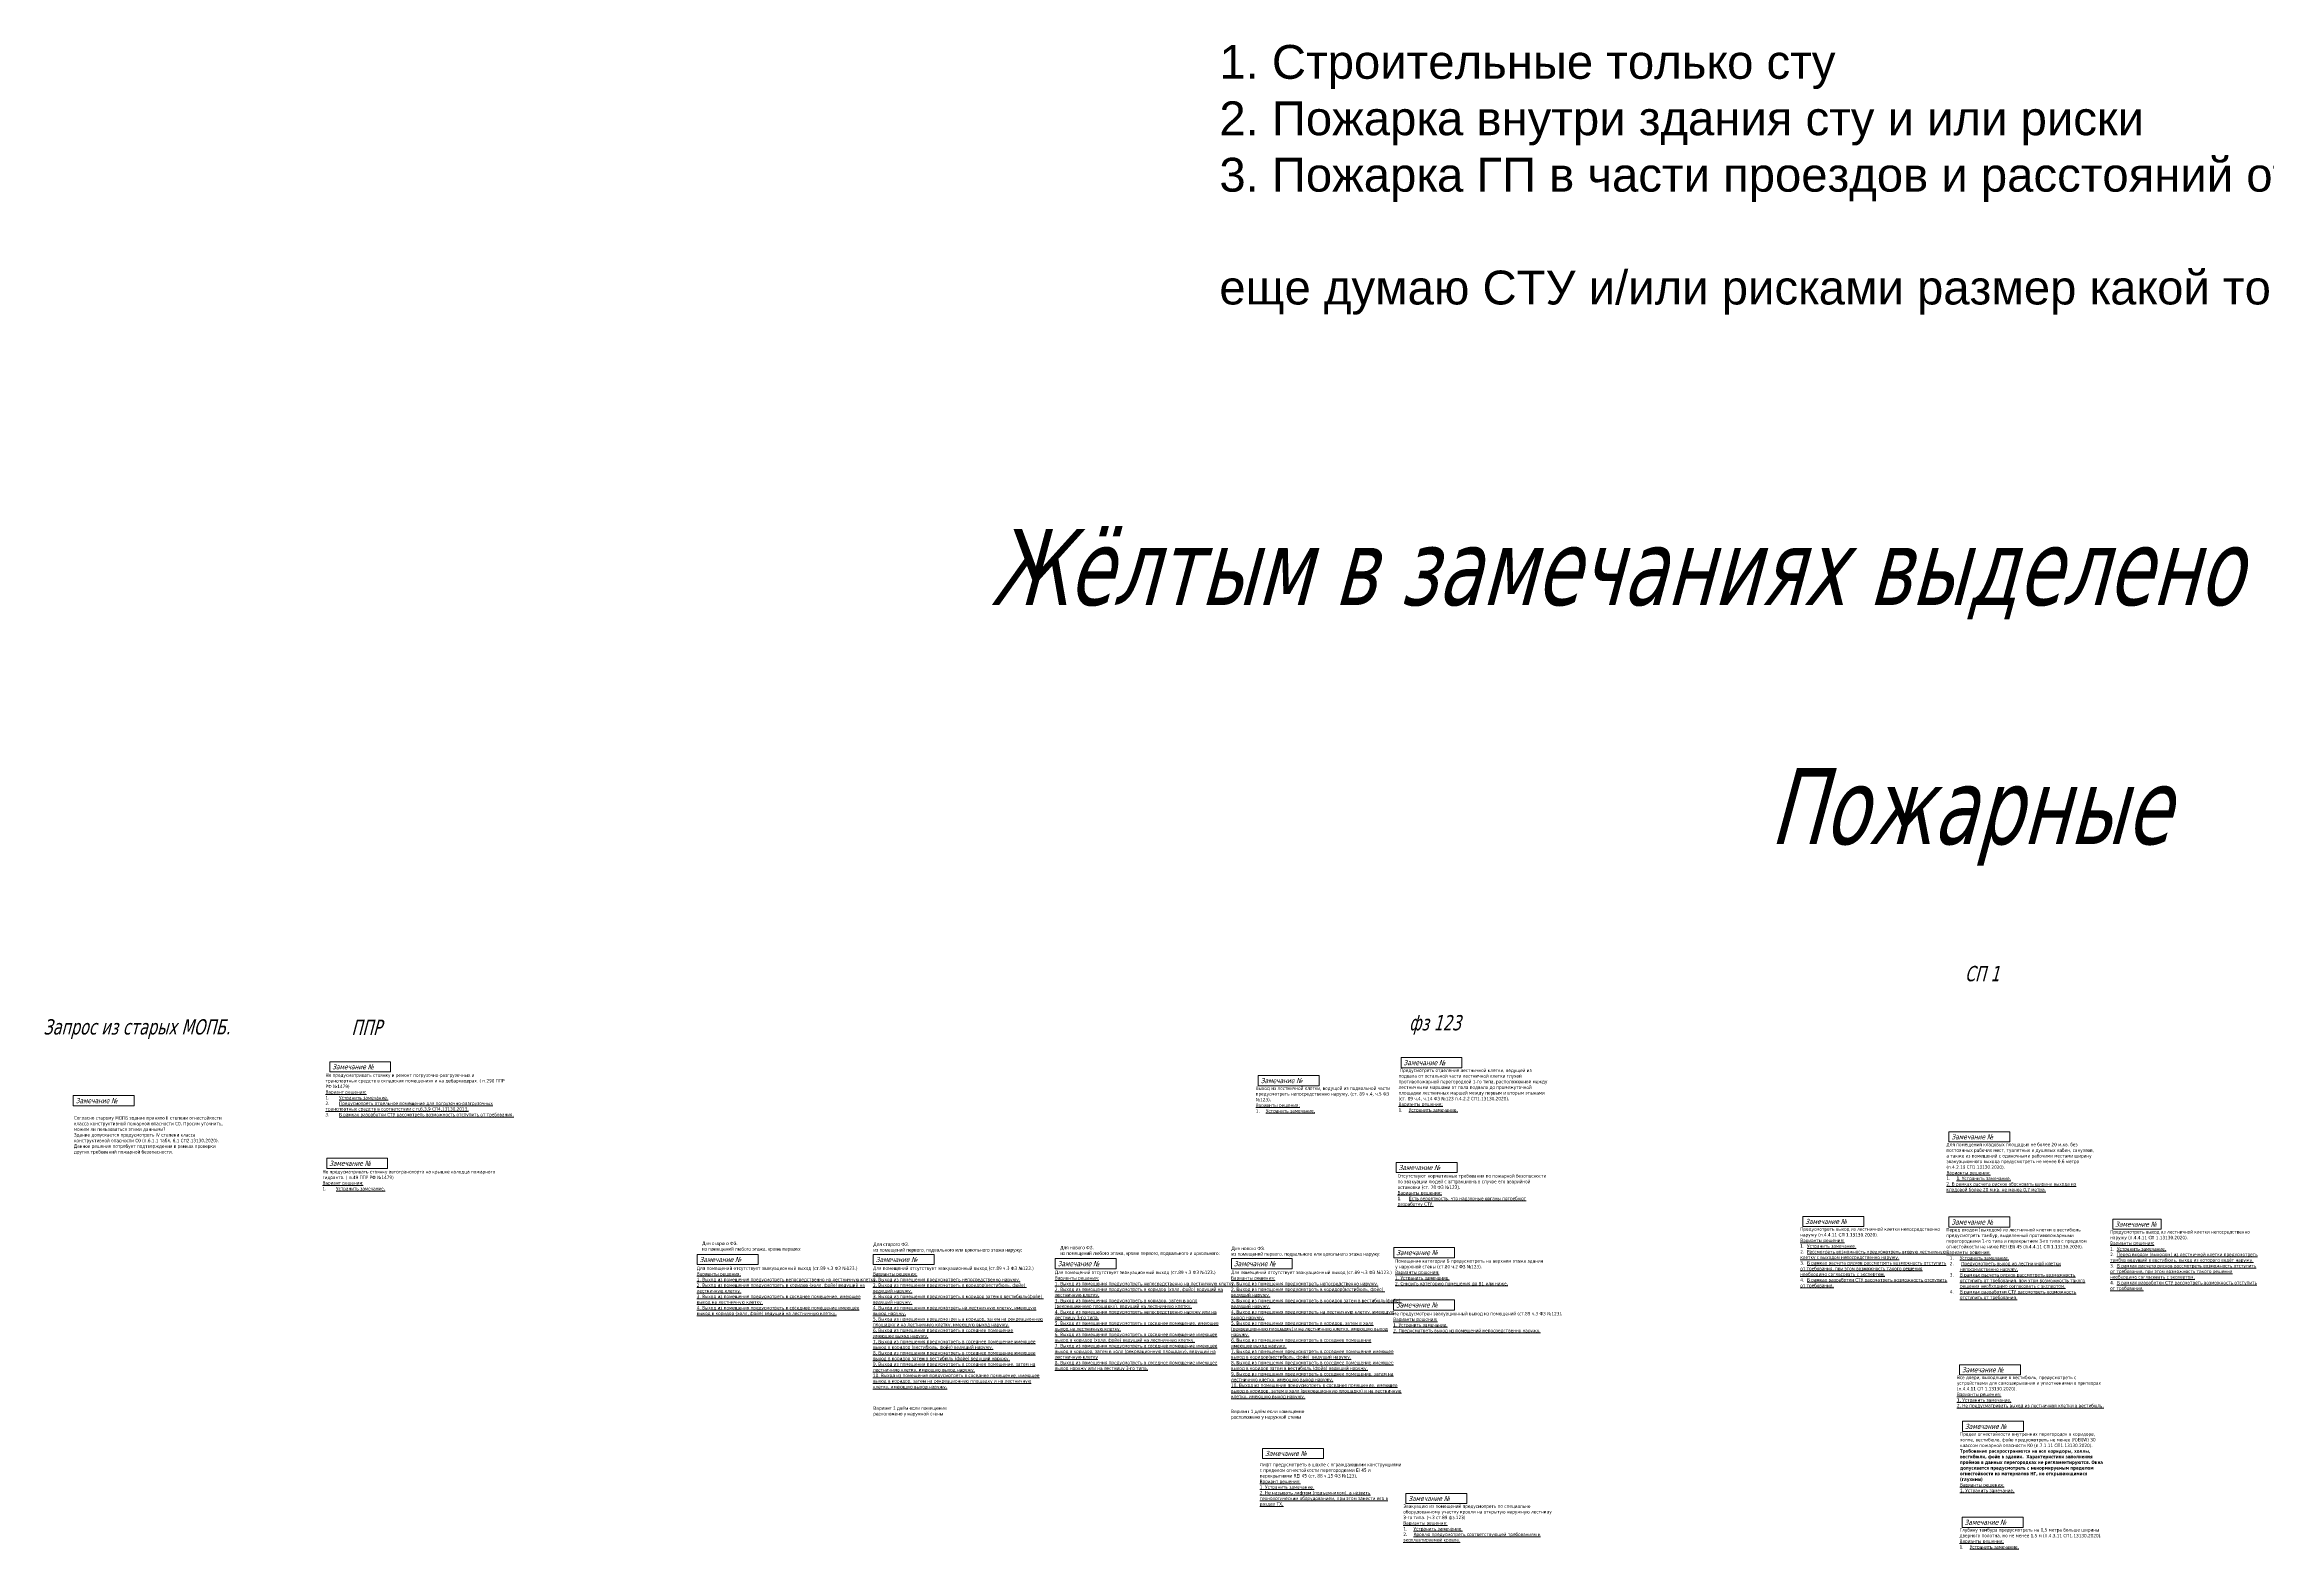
# Model space of a CAD drawing. Header units: millimetres. Extents: x -204396 to 1997851, y -2958255 to 237418.
# Drawn here: x -204396 to 189789, y -214874 to 51971 of the extents above; entities that cross this region are included whole.
import ezdxf

# ---------------------------------------------------------------- set-up
doc = ezdxf.new("R2010")
doc.units = ezdxf.units.MM
doc.layers.add('экспертиза', color=1, linetype='Continuous', lineweight=0)
doc.styles.get("Standard").update_dxf_attribs({"font": 'arial.ttf'})
doc.styles.add('ЭКСПЕРТИЗА', font='tahoma.ttf')

msp = doc.modelspace()

# ---------------------------------------------------------------- linework, layer by layer
at = {"layer": 'экспертиза', "lineweight": 0}
for points in [[(-153813, -128381), (-143013, -128381), (-143013, -130181), (-153813, -130181), (-153813, -128381)], [(36154, -127655), (46954, -127655), (46954, -129455), (36154, -129455), (36154, -127655)], [(10833, -130835), (21633, -130835), (21633, -132635), (10833, -132635), (10833, -130835)], [(-199291, -134388), (-188491, -134388), (-188491, -136188), (-199291, -136188), (-199291, -134388)], [(-154351, -145504), (-143551, -145504), (-143551, -147304), (-154351, -147304), (-154351, -145504)], [(35280, -146243), (46080, -146243), (46080, -148043), (35280, -148043), (35280, -146243)], [(107380, -155803), (118180, -155803), (118180, -157603), (107380, -157603), (107380, -155803)], [(133289, -155910), (144089, -155910), (144089, -157710), (133289, -157710), (133289, -155910)], [(162337, -156292), (170925, -156293), (170925, -158093), (162337, -158092), (162337, -156292)], [(34847, -161331), (45647, -161331), (45647, -163131), (34847, -163131), (34847, -161331)], [(135167, -182101), (145967, -182101), (145967, -183901), (135167, -183901), (135167, -182101)], [(135704, -192143), (146504, -192143), (146504, -193943), (135704, -193943), (135704, -192143)], [(36996, -204920), (47796, -204920), (47796, -206720), (36996, -206720), (36996, -204920)], [(135633, -209138), (146433, -209138), (146433, -210938), (135633, -210938), (135633, -209138)]]:
    msp.add_lwpolyline(points, dxfattribs=at)
at = {"layer": 'экспертиза', "color": 4, "lineweight": 0}
msp.add_lwpolyline([(133298, -140802), (144098, -140802), (144098, -142602), (133298, -142602), (133298, -140802)], dxfattribs=at)
at = {"layer": 'экспертиза'}
for points in [[(-88674, -162555), (-77874, -162555), (-77874, -164355), (-88674, -164355), (-88674, -162555)], [(-57431, -162555), (-46631, -162555), (-46631, -164355), (-57431, -164355), (-57431, -162555)], [(-25181, -163289), (-14381, -163289), (-14381, -165089), (-25181, -165089), (-25181, -163289)], [(6062, -163289), (16862, -163289), (16862, -165089), (6062, -165089), (6062, -163289)], [(34821, -170610), (45621, -170610), (45621, -172410), (34821, -172410), (34821, -170610)], [(11607, -196938), (22407, -196938), (22407, -198738), (11607, -198738), (11607, -196938)]]:
    msp.add_lwpolyline(points, dxfattribs=at)

# ---------------------------------------------------------------- texts
at = {"layer": 'экспертиза', "color": 2, "lineweight": 0, "style": 'ЭКСПЕРТИЗА', "oblique": 14.99998, "width": 0.8}
for s, height, p in [('Жёлтым в замечаниях выделено то, на что следует обратить внимание и/или необходимо проверить.', 13500, (-36664, -47414)), ('Пожарные', 13500, (101477, -89798)), ('СП 1', 2700, (136123, -114113)), ('Запрос из старых МОПБ.', 2700, (-204596, -123559)), ('ППР', 2700, (-149963, -123623)), ('фз 123', 2700, (37560, -122818))]:
    msp.add_text(s, height=height, dxfattribs=at).set_placement(p)
at = {"layer": 'экспертиза', "lineweight": 0, "style": 'ЭКСПЕРТИЗА', "oblique": 14.99998, "width": 0.8}
for p in [(-153363, -129731), (36604, -129005), (11283, -132185), (-198841, -135738), (-153901, -146854), (35730, -147593), (107830, -157153), (133739, -157260), (162787, -157642), (-88224, -163905), (-56981, -163905), (-24731, -164639), (6512, -164639), (35297, -162681), (35271, -171960), (135617, -183451), (136154, -193493), (12057, -198288), (37446, -206270), (136083, -210488)]:
    msp.add_text('Замечание №', height=900, dxfattribs=at).set_placement(p)
at = {"layer": 'экспертиза', "color": 4, "lineweight": 0, "style": 'ЭКСПЕРТИЗА', "oblique": 14.99998, "width": 0.8}
msp.add_text('Замечание №', height=900, dxfattribs=at).set_placement((133748, -142152))
at = {"layer": 'экспертиза', "color": 1, "insert": (3929, 51882), "char_height": 6000, "width": 544223.74, "attachment_point": 1}
msp.add_mtext('1. Строительные только сту\\P2. Пожарка внутри здания сту и или риски\\P3. Пожарка ГП в части проездов и расстояний от зданий до зданий только сту. Наружные установки и резервуары СТУ и(или) риски. \\P\\Pеще думаю СТУ и/или рисками размер какой то или площадь можно снять\\P                                                                                                                                Мордашов Сергей Викторович', dxfattribs=at)
at = {"layer": 'экспертиза', "lineweight": 0, "ltscale": 100, "char_height": 600, "attachment_point": 1, "style": 'ЭКСПЕРТИЗА'}
for s, insert, width in [('\\pt1200; Предусмотреть отделение лестничной клетки, ведущей из подвала от остальной части лестничной клетки глухой противопожарной перегородкой 1-го типа, расположенной между лестничными маршами от пола подвала до промежуточной площадки лестничных маршей между первым и вторым этажами (ст. 89 ч.4, ч.14 ФЗ №123 п.4.2.2 СП1.13130.2020).{\\L\\C6;\\PВарианты решения:\\P\\pt1800;\\l1.^I\\LУстранить замечание.}', (35708, -129619), 25338.67), ('Не предусматривать стоянку и ремонт погрузочно-разгрузочных и транспортных средств в складских помещениях и на дебаркадерах. ( п.290 ППР РФ №1479)\\P{\\A1;\\L\\C6;Вариант решения:\\P\\l1.^I\\LУстранить замечание.\\P\\l2.^I\\LПредусмотреть отдельное помещение для \\A0;погрузочно-разгрузочных транспортных средств в соответствии с п.6.3.9 СП4.13130.2013.\\P\\l3.^I\\LВ рамках разработки СТУ рассмотреть возможность отступить от требования. }', (-154562, -130465), 30348.77), ('\\pt1200;Выход из лестничной клетки, ведущей из подвальной части предусмотреть непосредственно наружу. (ст. 89 ч.4, ч.5 ФЗ №123).{\\L\\C6;\\PВарианты решения:\\P\\pt1800;\\l1.^I\\LУстранить замечание.}', (10387, -132799), 25338.67), ('Согласно старому МОПБ здание принято II степени огнестойкости класса конструктивной пожарной опасности С0. Просим уточнить, можем ли пользоваться этими данными?\\PЗдание допускается предусмотреть IV степени класса конструктивной опасности C0 (п.6.1.1 табл. 6.1 СП2.13130.2020).\\P{\\C1;Данное решение потребует подтверждения в рамках проверки других требований пожарной безопасности.}', (-199171, -138057), 26293.33), ('Не предусматривать стоянку автотранспорта на крышке колодца пожарного гидранта. ( п.49 ППР РФ №1479)\\P{\\A1;\\L\\C6;Вариант решения:\\P\\l1.^I\\LУстранить замечание.}', (-155101, -147588), 30348.77), ('\\pt1200;Отсутствуют нормативные требования по пожарной безопасности по эвакуации людей с аттракциона в случае его аварийной остановки (ст. 78 ФЗ №123).{\\L\\C6;\\PВарианты решения:\\P\\pt1800;\\l1.^I\\L Есть вероятность, что надзорные органы потребуют разработку СТУ.}', (35535, -148333), 25338.67), ('\\pt1200;Предусмотреть выход из лестничной клетки непосредственно наружу (п.4.4.11 СП 1.13130.2020).{\\L\\C6;\\PВарианты решения:\\P\\l1.^I\\LУстранить замечание.\\P\\l2.^I\\LРассмотреть возможность предусмотреть вторую лестничную клетку с выходом непосредственно наружу.\\P\\l3.^I\\LВ рамках расчета рисков рассмотреть возможность отступить от требования, при этом возможность такого решения необходимо согласовать с экспертом.\\H0.91667x;\\l\\C0;\\P\\H1.09091x;\\C6;4.^I\\LВ рамках разработки СТУ рассмотреть возможность отступить от требования. }', (106934, -157767), 25338.67), ('\\pt1200;Перед входом (выходом) из лестничной клетки в вестибюль предусмотреть тамбур, выделенный противопожарными перегородками 1-го типа и перекрытием 3-го типа с пределом огнестойкости не ниже REI (EI) 45 (п.4.4.11 СП 1.13130.2020).{\\L\\C6;\\PВарианты решения:\\P\\pi-1800,l2400,t2400;\\l1.^I\\LУстранить замечание.\\P\\l2.^I\\L Предусмотреть выход из лестничной клетки непосредственно наружу.\\P\\l3.^I\\LВ рамках расчета рисков рассмотреть возможность отступить от требования, при этом возможность такого решения необходимо согласовать с экспертом.\\H0.91667x;\\l\\C0;\\P\\H1.09091x;\\C6;4.^I\\LВ рамках разработки СТУ рассмотреть возможность отступить от требования. }', (132843, -157875), 25338.67), ('\\pt1200;Предусмотреть выход из лестничной клетки непосредственно наружу (п.4.4.11 СП 1.13130.2020).{\\L\\C6;\\PВарианты решения:\\P\\l1.^I\\LУстранить замечание.\\P\\l2.^I\\LПеред входом (выходом) из лестничной клетки предусмотреть тамбур ведущий в вестибюль, выход из которого ведёт наружу.\\P\\l3.^I\\LВ рамках расчета рисков рассмотреть возможность отступить от требования, при этом возможность такого решения необходимо согласовать с экспертом.\\H0.91667x;\\l\\C0;\\P\\H1.09091x;\\C6;4.^I\\LВ рамках разработки СТУ рассмотреть возможность отступить от требования. }', (161891, -158256), 25338.67), ('Для помещений отсутствует эвакуационный выход (ст.89 ч.3 ФЗ №123.)\\P{\\L\\C6;Варианты решения:\\P1. Выход из помещения предусмотреть непосредственно на лестничную клетку.\\P2. Выход из помещения предусмотреть в коридор (холл, фойе) ведущий на лестничную клетку.\\P3. Выход из помещения предусмотреть в соседнее помещение, имеющее выход на лестничную клетку.\\P4. Выход из помещения предусмотреть в соседнее помещение имеющее выход в коридор (холл, фойе) ведущий на лестничную клетку.}', (-88730, -164701), 29086.62), ('Для помещений отсутствует эвакуационный выход (ст.89 ч.3 ФЗ №123.)\\P{\\L\\C6;Варианты решения:\\P1. Выход из помещения предусмотреть непосредственно наружу.\\P2. Выход из помещения предусмотреть в коридор(вестибюль, фойе)  ведущий наружу.\\P3. Выход из помещения предусмотреть в коридор затем в вестибюль(фойе)  ведущий наружу.\\P\\C2;4. Выход из помещения предусмотреть на лестничную клетку, имеющую выход наружу.\\P5. Выход из помещения предусмотреть в коридор, затем на рекреационную площадку и на лестничную клетку, имеющую выход наружу.\\P\\C6;6. Выход из помещения предусмотреть в соседнее помещение имеющее\\~выход\\~наружу.\\C2;\\P\\C6;7. Выход из помещения предусмотреть в соседнее помещение имеющее выход в коридор (вестибюль, фойе) ведущий наружу.\\P8. Выход из помещения предусмотреть в соседнее помещение имеющее выход в коридор затем в вестибюль (фойе) ведущий наружу.\\P\\C2;9. Выход из помещения предусмотреть в соседнее помещение, затем на лестничную клетку, имеющую выход наружу.\\C6;\\P\\C2;10. Выход из помещения предусмотреть в соседнее помещение, имеющее выход в коридор, затем на рекреационную площадку и на лестничную клетку, имеющую выход наружу.}', (-57487, -164701), 29086.62), ('Для помещений отсутствует эвакуационный выход (ст.89 ч.3 ФЗ №123.)\\P{\\L\\C6;Варианты решения:\\P1. Выход из помещения предусмотреть непосредственно на лестничную клетку.\\P2. Выход из помещения предусмотреть в коридор (холл, фойе) ведущий на лестничную клетку.\\P3. Выход из помещения предусмотреть в коридор, затем в холл (рекреационную площадку), ведущий на лестничную клетку.\\P\\C2;4. Выход из помещения предусмотреть непосредственно наружу или на лестницу 3-го типа.\\C6;\\P5. Выход из помещения предусмотреть в соседнее помещение, имеющее выход на лестничную клетку.\\P6. Выход из помещения предусмотреть в соседнее помещение имеющее выход в коридор (холл, фойе) ведущий на лестничную клетку.\\P7. Выход из помещения предусмотреть в соседнее помещение имеющее выход в коридор, затем в холл (рекреационную площадку), ведущий на лестничную клетку\\P\\C2;8. Выход из помещения предусмотреть в соседнее помещение имеющее выход наружу или на лестницу 3-го типа.}', (-25238, -165435), 29086.62), ('Для помещений отсутствует эвакуационный выход (ст.89 ч.3 ФЗ №123.)\\P{\\L\\C6;Варианты решения:\\P1. Выход из помещения предусмотреть непосредственно наружу.\\P2. Выход из помещения предусмотреть в коридор(вестибюль, фойе)  ведущий наружу.\\P3. Выход из помещения предусмотреть в коридор затем в вестибюль(фойе)  ведущий наружу.\\P\\C2;4. Выход из помещения предусмотреть на лестничную клетку, имеющую выход наружу.\\P5. Выход из помещения предусмотреть в коридор, затем в холл (рекреационную площадку) и на лестничную клетку, имеющую выход наружу.\\P\\C6;6. Выход из помещения предусмотреть в соседнее помещение имеющее\\~выход\\~наружу.\\C2;\\P\\C6;7. Выход из помещения предусмотреть в соседнее помещение имеющее выход в коридор(вестибюль, фойе)  ведущий наружу.\\P8. Выход из помещения предусмотреть в соседнее помещение имеющее выход в коридор затем в вестибюль (фойе) ведущий наружу.\\P\\C2;9. Выход из помещения предусмотреть в соседнее помещение, затем на лестничную клетку, имеющую выход наружу.\\C6;\\P\\C2;10. Выход из помещения предусмотреть в соседнее помещение, имеющее выход в коридор, затем в холл (рекреационную площадку) и на лестничную клетку, имеющую выход наружу.}', (6005, -165435), 29086.62), ('\\pt1200;Помещение категории Б предусмотреть на верхнем этаже здания у наружной стены (ст.80 ч.2 ФЗ №123).{\\L\\P\\C6;Варианты решения:\\P1. Устранить замечание.\\P2. Снизить категорию помещения до В1 или ниже.}', (35102, -163421), 25338.67), ('Не предусмотрен эвакуационный выход из помещений (ст.89 ч.3 ФЗ №123).\\P{\\L\\C6;Варианты решения:\\P1. Устранить замечание.\\P2. Предусмотреть выход из помещений непосредственно наружу.}', (34765, -172755), 29086.62), ('\\pt1200;Все двери, выходящие в вестибюль, предусмотреть с устройствами для самозакрывания и уплотнениями в притворах (п.4.4.11 СП 1.13130.2020).{\\L\\C6;\\PВарианты решения:\\P1. Устранить замечание.\\P2. Не предусматривать выход из лестничной клетки в вестибюль.}', (134721, -184065), 25338.67), ('\\pt1200;Предел огнестойкости внутренних перегородок в коридоре, холле, вестибюле, фойе предусмотреть не менее (R)EI(W) 30 классом пожарной опасности К0 (п.7.1.11 СП1.13130.2020).{\\L\\C6;\\P\\fTahoma|b1|i0|c204|p34;\\l\\C256;Требование распространяется на все коридоры, холлы, вестибюли, фойе в здании.  Характеристики заполнения проёмов в данных перегородках не регламентируются. Окна допускается предусмотреть с ненормируемым пределом огнестойкости из материалов НГ, не открывающимися (глухими)\\P\\fTahoma|b0|i0|c204|p34;\\L\\C6;Варианты решения:\\P1. Устранить замечание.}', (135258, -194108), 25338.67), ('\\pt1200;Эвакуацию из помещений предусмотреть по специально оборудованному участку кровли на открытую наружную лестницу 3-го типа. (ч.3 ст.89 фз.123)\\P{\\L\\C6;Варианты решения:\\P\\pt1800;\\l1.^I\\LУстранить замечание.\\P\\l2.^I\\LКровлю предусмотреть соответствующей требованиям к эксплуатируемой кровле.}', (36550, -206884), 25338.67), ('\\pt1200;Глубину тамбура предусмотреть на 0,5 метра больше ширины дверного полотна, но не менее 1,5 м (п.4.3.11 СП1.13130.2020).\\P{\\L\\C6;Варианты решения:\\P\\pt1800;\\l1.^I\\LУстранить замечание.}', (135187, -211102), 25338.67)]:
    msp.add_mtext(s, dxfattribs=dict(at, insert=insert, width=width))
at = {"layer": 'экспертиза', "color": 4, "lineweight": 0, "ltscale": 100, "insert": (132852, -142767), "char_height": 600, "width": 25338.67, "attachment_point": 1, "style": 'ЭКСПЕРТИЗА'}
msp.add_mtext('\\pt1200;Для помещений кладовых площадью не более 20 м.кв. без постоянных рабочих мест, туалетных и душевых кабин, санузлов, а также из помещений с одиночными рабочими местами ширину эвакуационного выхода предусмотреть не менее 0,6 метра (п.4.2.19 СП1.13130.2020).{\\L\\C6;\\PВарианты решения:\\P\\pt1800;\\l1.^I\\L1. Устранить замечание.\\P2. В рамках расчета рисков обосновать ширину выхода из кладовой более 20 м.кв. не менее 0,7 метра.}', dxfattribs=at)
at = {"layer": 'экспертиза', "color": 2, "char_height": 600, "attachment_point": 1}
for s, insert, width in [('Для старого ФЗ.\\Pиз помещений любого этажа, кроме первого:', (-87780, -160300), 29585.08), ('Для старого ФЗ.\\Pиз помещений первого, подвального или цокольного этажа\\~наружу:', (-57415, -160453), 27598.81), ('Для нового ФЗ.\\Pиз помещений любого этажа, кроме первого, подвального и\\~цокольного:', (-24288, -161034), 29585.08), ('Для нового ФЗ.\\Pиз помещений первого, подвального или цокольного этажа\\~наружу:', (6077, -161187), 27598.81), ('Вариант 1 даём если помещение расположено у наружной стены', (-57440, -189499), 15454.9), ('Вариант 1 даём если помещение расположено у наружной стены', (5983, -190087), 15454.9)]:
    msp.add_mtext(s, dxfattribs=dict(at, insert=insert, width=width))
at = {"layer": 'экспертиза', "lineweight": 0, "insert": (11092, -199503), "char_height": 600, "width": 24082.01, "attachment_point": 1, "style": 'ЭКСПЕРТИЗА'}
msp.add_mtext('Лифт предусмотреть в шахте с ограждающими конструкциями с пределом огнестойкости перегородками EI 45 и перекрытиями REI 45 (ст. 88 ч.15 ФЗ №123).\\P{\\L\\C6;Вариант решения:\\P1. Устранить замечание.\\P2. Не называть лифтом (подъемником), а назвать технологическим оборудованием, при этом занести его в раздел ТХ.}', dxfattribs=at)

doc.saveas('drawing.dxf')
